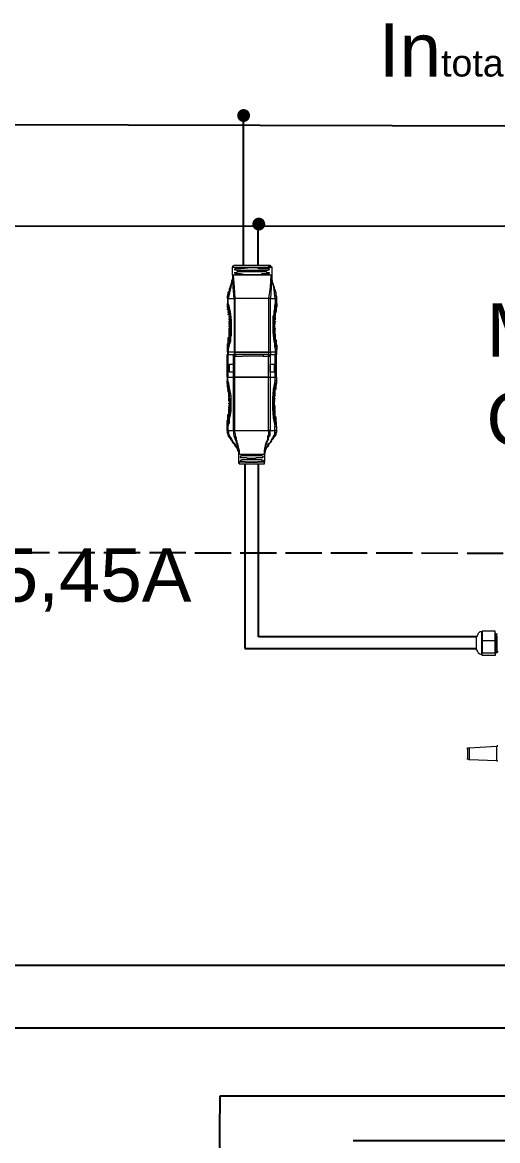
# Model space of a CAD drawing. Header units: millimetres. Extents: x 3165 to 8716, y -1118 to 2802.
# Drawn here: x 5645 to 5802.1, y 1518.2 to 1887.9 of the extents above; entities that cross this region are included whole.
import ezdxf

# ---------------------------------------------------------------- set-up
doc = ezdxf.new("R2010")
doc.units = ezdxf.units.MM
doc.linetypes.add('ACAD_ISO02W100', pattern=[15, 12, -3])
doc.linetypes.add('PDF_IMPORT', pattern=[1, 0.8, -0.2])
doc.layers.add('1', color=7, linetype='Continuous')
doc.layers.add('TERRA', color=3, linetype='ACAD_ISO02W100')
doc.layers.add('PDF_Geometry', color=7, linetype='Continuous', true_color=0x1f1916)
doc.styles.get("Standard").update_dxf_attribs({"font": 'arial.ttf'})

# ---------------------------------------------------------------- blocks, each defined once
blk = doc.blocks.new('*U43')
at = {"layer": 'TERRA', "color": 0, "linetype": 'Continuous'}
for points in [[(12109.18, 2542.95), (12109, 2543.56), (12109.18, 2544.15)], [(12109.47, 2542.95), (12109.18, 2544.15), (12109.47, 2544.7)], [(12109.18, 2542.95), (12109.18, 2544.15), (12109.47, 2542.95)], [(12109.86, 2542.95), (12109.47, 2544.7), (12109.86, 2545.17)], [(12109.47, 2542.95), (12109.47, 2544.7), (12109.86, 2542.95)], [(12110.34, 2542.95), (12109.86, 2545.17), (12110.34, 2545.57)], [(12109.86, 2542.95), (12109.86, 2545.17), (12110.34, 2542.95)], [(12110.88, 2542.95), (12110.34, 2545.57), (12110.88, 2545.86)], [(12110.34, 2542.95), (12110.34, 2545.57), (12110.88, 2542.95)], [(12111.47, 2542.95), (12110.88, 2545.86), (12111.47, 2546.04)], [(12110.88, 2542.95), (12110.88, 2545.86), (12111.47, 2542.95)], [(12112.09, 2542.95), (12111.47, 2546.04), (12112.09, 2546.1)], [(12111.47, 2542.95), (12111.47, 2546.04), (12112.09, 2542.95)], [(12112.09, 2542.95), (12112.09, 2546.1), (12112.7, 2542.95)], [(12112.7, 2542.95), (12112.09, 2546.1), (12112.7, 2546.04)], [(12112.7, 2542.95), (12112.7, 2546.04), (12113.29, 2542.95)], [(12113.29, 2542.95), (12112.7, 2546.04), (12113.29, 2545.86)], [(12113.29, 2542.95), (12113.29, 2545.86), (12113.84, 2542.95)], [(12113.84, 2542.95), (12113.29, 2545.86), (12113.84, 2545.57)], [(12113.84, 2542.95), (12113.84, 2545.57), (12114.31, 2542.95)], [(12114.31, 2542.95), (12113.84, 2545.57), (12114.31, 2545.17)], [(12114.31, 2542.95), (12114.31, 2545.17), (12114.71, 2542.95)], [(12114.71, 2542.95), (12114.31, 2545.17), (12114.71, 2544.7)], [(12114.71, 2542.95), (12114.71, 2544.7), (12115, 2542.95)], [(12115, 2542.95), (12114.71, 2544.7), (12115, 2544.15)], [(12115, 2542.95), (12115, 2544.15), (12115.18, 2542.95)], [(12115.18, 2542.95), (12115, 2544.15), (12115.18, 2543.56)], [(12109, 2542.95), (12108.94, 2542.95), (12109, 2543.56)], [(12109, 2542.33), (12108.94, 2542.95), (12109, 2542.95)], [(12109, 2542.95), (12109, 2543.56), (12109.18, 2542.95)], [(12109, 2542.33), (12109, 2542.95), (12109.18, 2541.74)], [(12109.18, 2541.74), (12109, 2542.95), (12109.18, 2542.95)], [(12109.18, 2541.74), (12109.18, 2542.95), (12109.47, 2541.2)], [(12109.47, 2541.2), (12109.18, 2542.95), (12109.47, 2542.95)], [(12109.47, 2541.2), (12109.47, 2542.95), (12109.86, 2540.72)], [(12109.86, 2540.72), (12109.47, 2542.95), (12109.86, 2542.95)], [(12109.86, 2540.72), (12109.86, 2542.95), (12110.34, 2540.33)], [(12110.34, 2540.33), (12109.86, 2542.95), (12110.34, 2542.95)], [(12110.34, 2540.33), (12110.34, 2542.95), (12110.88, 2540.04)], [(12110.88, 2540.04), (12110.34, 2542.95), (12110.88, 2542.95)], [(12110.88, 2540.04), (12110.88, 2542.95), (12111.47, 2539.86)], [(12111.47, 2539.86), (12110.88, 2542.95), (12111.47, 2542.95)], [(12111.47, 2539.86), (12111.47, 2542.95), (12112.09, 2539.8)], [(12112.09, 2539.8), (12111.47, 2542.95), (12112.09, 2542.95)], [(12112.09, 2539.8), (12112.09, 2542.95), (12112.7, 2539.86)], [(12112.7, 2539.86), (12112.09, 2542.95), (12112.7, 2542.95)], [(12112.7, 2539.86), (12112.7, 2542.95), (12113.29, 2540.04)], [(12113.29, 2540.04), (12112.7, 2542.95), (12113.29, 2542.95)], [(12113.29, 2540.04), (12113.29, 2542.95), (12113.84, 2540.33)], [(12113.84, 2540.33), (12113.29, 2542.95), (12113.84, 2542.95)], [(12113.84, 2540.33), (12113.84, 2542.95), (12114.31, 2540.72)], [(12114.31, 2540.72), (12113.84, 2542.95), (12114.31, 2542.95)], [(12114.31, 2540.72), (12114.31, 2542.95), (12114.71, 2541.2)], [(12114.71, 2541.2), (12114.31, 2542.95), (12114.71, 2542.95)], [(12114.71, 2541.2), (12114.71, 2542.95), (12115, 2541.74)], [(12115, 2541.74), (12114.71, 2542.95), (12115, 2542.95)], [(12115, 2541.74), (12115, 2542.95), (12115.18, 2542.33)], [(12115.18, 2542.33), (12115, 2542.95), (12115.18, 2542.95)], [(12115.18, 2542.95), (12115.18, 2543.56), (12115.24, 2542.95)], [(12115.18, 2542.33), (12115.18, 2542.95), (12115.24, 2542.95)]]:
    blk.add_solid(points, dxfattribs=at)
blk = doc.blocks.new('*U44')
at = {"layer": 'TERRA', "color": 0, "linetype": 'Continuous'}
for points in [[(12109.18, 2542.95), (12109, 2543.56), (12109.18, 2544.15)], [(12109.47, 2542.95), (12109.18, 2544.15), (12109.47, 2544.7)], [(12109.18, 2542.95), (12109.18, 2544.15), (12109.47, 2542.95)], [(12109.86, 2542.95), (12109.47, 2544.7), (12109.86, 2545.17)], [(12109.47, 2542.95), (12109.47, 2544.7), (12109.86, 2542.95)], [(12110.34, 2542.95), (12109.86, 2545.17), (12110.34, 2545.57)], [(12109.86, 2542.95), (12109.86, 2545.17), (12110.34, 2542.95)], [(12110.88, 2542.95), (12110.34, 2545.57), (12110.88, 2545.86)], [(12110.34, 2542.95), (12110.34, 2545.57), (12110.88, 2542.95)], [(12111.47, 2542.95), (12110.88, 2545.86), (12111.47, 2546.04)], [(12110.88, 2542.95), (12110.88, 2545.86), (12111.47, 2542.95)], [(12112.09, 2542.95), (12111.47, 2546.04), (12112.09, 2546.1)], [(12111.47, 2542.95), (12111.47, 2546.04), (12112.09, 2542.95)], [(12112.09, 2542.95), (12112.09, 2546.1), (12112.7, 2542.95)], [(12112.7, 2542.95), (12112.09, 2546.1), (12112.7, 2546.04)], [(12112.7, 2542.95), (12112.7, 2546.04), (12113.29, 2542.95)], [(12113.29, 2542.95), (12112.7, 2546.04), (12113.29, 2545.86)], [(12113.29, 2542.95), (12113.29, 2545.86), (12113.84, 2542.95)], [(12113.84, 2542.95), (12113.29, 2545.86), (12113.84, 2545.57)], [(12113.84, 2542.95), (12113.84, 2545.57), (12114.31, 2542.95)], [(12114.31, 2542.95), (12113.84, 2545.57), (12114.31, 2545.17)], [(12114.31, 2542.95), (12114.31, 2545.17), (12114.71, 2542.95)], [(12114.71, 2542.95), (12114.31, 2545.17), (12114.71, 2544.7)], [(12114.71, 2542.95), (12114.71, 2544.7), (12115, 2542.95)], [(12115, 2542.95), (12114.71, 2544.7), (12115, 2544.15)], [(12115, 2542.95), (12115, 2544.15), (12115.18, 2542.95)], [(12115.18, 2542.95), (12115, 2544.15), (12115.18, 2543.56)], [(12109, 2542.95), (12108.94, 2542.95), (12109, 2543.56)], [(12109, 2542.33), (12108.94, 2542.95), (12109, 2542.95)], [(12109, 2542.95), (12109, 2543.56), (12109.18, 2542.95)], [(12109, 2542.33), (12109, 2542.95), (12109.18, 2541.74)], [(12109.18, 2541.74), (12109, 2542.95), (12109.18, 2542.95)], [(12109.18, 2541.74), (12109.18, 2542.95), (12109.47, 2541.2)], [(12109.47, 2541.2), (12109.18, 2542.95), (12109.47, 2542.95)], [(12109.47, 2541.2), (12109.47, 2542.95), (12109.86, 2540.72)], [(12109.86, 2540.72), (12109.47, 2542.95), (12109.86, 2542.95)], [(12109.86, 2540.72), (12109.86, 2542.95), (12110.34, 2540.33)], [(12110.34, 2540.33), (12109.86, 2542.95), (12110.34, 2542.95)], [(12110.34, 2540.33), (12110.34, 2542.95), (12110.88, 2540.04)], [(12110.88, 2540.04), (12110.34, 2542.95), (12110.88, 2542.95)], [(12110.88, 2540.04), (12110.88, 2542.95), (12111.47, 2539.86)], [(12111.47, 2539.86), (12110.88, 2542.95), (12111.47, 2542.95)], [(12111.47, 2539.86), (12111.47, 2542.95), (12112.09, 2539.8)], [(12112.09, 2539.8), (12111.47, 2542.95), (12112.09, 2542.95)], [(12112.09, 2539.8), (12112.09, 2542.95), (12112.7, 2539.86)], [(12112.7, 2539.86), (12112.09, 2542.95), (12112.7, 2542.95)], [(12112.7, 2539.86), (12112.7, 2542.95), (12113.29, 2540.04)], [(12113.29, 2540.04), (12112.7, 2542.95), (12113.29, 2542.95)], [(12113.29, 2540.04), (12113.29, 2542.95), (12113.84, 2540.33)], [(12113.84, 2540.33), (12113.29, 2542.95), (12113.84, 2542.95)], [(12113.84, 2540.33), (12113.84, 2542.95), (12114.31, 2540.72)], [(12114.31, 2540.72), (12113.84, 2542.95), (12114.31, 2542.95)], [(12114.31, 2540.72), (12114.31, 2542.95), (12114.71, 2541.2)], [(12114.71, 2541.2), (12114.31, 2542.95), (12114.71, 2542.95)], [(12114.71, 2541.2), (12114.71, 2542.95), (12115, 2541.74)], [(12115, 2541.74), (12114.71, 2542.95), (12115, 2542.95)], [(12115, 2541.74), (12115, 2542.95), (12115.18, 2542.33)], [(12115.18, 2542.33), (12115, 2542.95), (12115.18, 2542.95)], [(12115.18, 2542.95), (12115.18, 2543.56), (12115.24, 2542.95)], [(12115.18, 2542.33), (12115.18, 2542.95), (12115.24, 2542.95)]]:
    blk.add_solid(points, dxfattribs=at)

msp = doc.modelspace()

# ---------------------------------------------------------------- linework, layer by layer
for p, q in [((3744.36, 1858.58), (6458.99, 1852.16)), ((5718.1, 1814.9), (5718.12, 1857.6)), ((3749.21, 1821.46), (6456.82, 1820.31)), ((5722.97, 1807.5), (5722.97, 1820.49)), ((5718.1, 1807.86), (5718.1, 1814.9)), ((5718.61, 1741.96), (5718.61, 1680.89)), ((5723.03, 1684.71), (5723.03, 1741.94)), ((5795.17, 1684.71), (5723.03, 1684.71)), ((5718.61, 1680.89), (5795.12, 1680.89)), ((5491.53, 1576.2), (5817.06, 1576.2)), ((5535.51, 1555.5), (5827.8, 1555.5)), ((5709.29, 1422.26), (5710.41, 1533.02)), ((5710.41, 1533.02), (5840.1, 1533.02)), ((5754.42, 1518.21), (5850.69, 1518.21))]:
    msp.add_line(p, q)
at = {"layer": 'PDF_Geometry', "color": 0, "lineweight": 15}
for points in [[(5714.45, 1804.34), (5714.45, 1803), (5714.18, 1802.47), (5714.18, 1801.66), (5713.91, 1801.13), (5713.65, 1800.32), (5713.65, 1800.06), (5713.38, 1799.79), (5713.38, 1798.99), (5713.11, 1798.72), (5713.11, 1797.92), (5712.84, 1797.92), (5712.84, 1796.58), (5712.84, 1794.97), (5713.11, 1794.97), (5712.84, 1794.97)], [(5714.72, 1804.34), (5713.91, 1800.32), (5713.11, 1796.58), (5712.84, 1796.58), (5712.84, 1797.38), (5713.11, 1797.92), (5713.11, 1798.72)], [(5714.45, 1804.34), (5714.45, 1802.73), (5714.18, 1802.2), (5714.18, 1801.93), (5713.91, 1801.39), (5713.91, 1800.86), (5713.65, 1800.32), (5713.65, 1799.79), (5713.38, 1799.52), (5713.38, 1798.99), (5713.11, 1798.72)], [(5714.99, 1807.55), (5714.72, 1807.29), (5714.45, 1807.29), (5714.45, 1807.02)], [(5715.25, 1807.55), (5714.99, 1807.55), (5714.72, 1807.28), (5714.45, 1807.28), (5714.45, 1807.02), (5714.72, 1807.02)], [(5714.99, 1804.34), (5714.72, 1804.34), (5714.45, 1804.34), (5714.45, 1807.02)], [(5714.99, 1796.57), (5714.72, 1800.32), (5714.72, 1804.34), (5714.99, 1800.32), (5715.25, 1796.57), (5714.99, 1796.57), (5714.99, 1778.9), (5715.25, 1778.9), (5714.99, 1778.9), (5714.99, 1778.1)], [(5715.79, 1806.48), (5715.25, 1806.48), (5715.25, 1806.22), (5714.99, 1806.22), (5715.52, 1806.22), (5715.79, 1805.95), (5720.87, 1805.95)], [(5719.8, 1804.61), (5724.09, 1804.61), (5724.35, 1804.88), (5726.76, 1804.88), (5726.76, 1805.14), (5725.96, 1805.14), (5725.69, 1805.41), (5716.06, 1805.41), (5715.79, 1805.14), (5714.99, 1805.14), (5715.25, 1805.14), (5715.25, 1804.88), (5715.79, 1804.88)], [(5726.23, 1805.95), (5726.5, 1806.22), (5726.76, 1806.22), (5726.76, 1806.48), (5723.28, 1806.48), (5722.48, 1806.75), (5720.87, 1806.75)], [(5729.17, 1794.97), (5728.64, 1794.97), (5729.17, 1794.97), (5729.17, 1796.58), (5729.17, 1797.38), (5728.91, 1797.38), (5728.91, 1798.72), (5728.64, 1798.72), (5728.64, 1799.52), (5728.37, 1799.79), (5728.37, 1800.32), (5728.1, 1800.86), (5727.84, 1801.4), (5727.84, 1801.93), (5727.57, 1802.2), (5727.57, 1804.34), (5727.57, 1807.02), (5727.3, 1807.02), (5727.3, 1807.29), (5726.23, 1807.29)], [(5726.23, 1778.9), (5726.5, 1778.9), (5727.03, 1778.9), (5727.03, 1796.57), (5726.5, 1796.57), (5727.03, 1800.32), (5727.3, 1804.34), (5727.3, 1800.32), (5727.03, 1796.57)], [(5727.03, 1807.55), (5726.76, 1807.55)], [(5727.03, 1807.02), (5727.3, 1807.02)], [(5727.57, 1804.34), (5727.3, 1804.34), (5727.03, 1804.34)], [(5727.3, 1807.02), (5727.57, 1807.02)], [(5728.64, 1796.58), (5728.1, 1800.33), (5727.3, 1804.34)], [(5727.57, 1803.27), (5727.3, 1803.8), (5727.3, 1804.34)], [(5728.37, 1799.79), (5728.37, 1800.32), (5728.1, 1800.86)], [(5729.17, 1796.57), (5729.17, 1797.11), (5728.91, 1797.38)], [(5712.84, 1794.97), (5713.38, 1793.1), (5713.65, 1791.22), (5713.65, 1789.35), (5713.91, 1787.47), (5713.91, 1786.4), (5713.65, 1785.6), (5713.65, 1783.73), (5713.38, 1781.85), (5712.84, 1779.98), (5712.84, 1781.05)], [(5712.84, 1793.9), (5712.84, 1794.97), (5712.84, 1793.9), (5713.11, 1793.63), (5712.84, 1793.63), (5712.84, 1793.37), (5713.11, 1793.1), (5712.84, 1793.1)], [(5712.84, 1793.63), (5712.84, 1793.9)], [(5713.11, 1793.9), (5712.84, 1793.9)], [(5713.65, 1793.09), (5713.38, 1794.17), (5713.11, 1794.97), (5713.11, 1796.58), (5714.99, 1796.58)], [(5713.11, 1793.9), (5713.11, 1793.63)], [(5715.79, 1796.58), (5715.25, 1796.58), (5715.25, 1778.91)], [(5726.5, 1778.91), (5726.5, 1796.58), (5725.96, 1796.58)], [(5727.03, 1796.58), (5728.64, 1796.58), (5728.64, 1794.97), (5728.37, 1794.17), (5728.37, 1793.09), (5728.1, 1792.29), (5728.1, 1791.22), (5727.84, 1790.69), (5727.84, 1789.35)], [(5728.1, 1787.74), (5728.1, 1787.47), (5728.1, 1789.35), (5728.37, 1790.15), (5728.37, 1791.22), (5728.64, 1793.09), (5729.17, 1794.97), (5729.17, 1793.9)], [(5728.64, 1796.58), (5729.17, 1796.58)], [(5728.91, 1793.63), (5728.91, 1793.9)], [(5728.91, 1793.63), (5728.91, 1793.1)], [(5729.17, 1793.9), (5729.17, 1794.97)], [(5713.11, 1792.83), (5712.84, 1792.83), (5712.84, 1793.09)], [(5713.38, 1792.83), (5713.11, 1792.83), (5713.11, 1793.1), (5713.11, 1792.83), (5713.11, 1792.29)], [(5713.38, 1792.83), (5713.11, 1792.83)], [(5713.11, 1792.3), (5713.38, 1792.3), (5713.38, 1792.03), (5713.11, 1792.03)], [(5713.11, 1792.03), (5713.11, 1792.29)], [(5713.11, 1792.03), (5713.11, 1791.76), (5713.38, 1791.49), (5713.38, 1791.22), (5713.38, 1790.69)], [(5713.11, 1791.22), (5713.11, 1791.49)], [(5713.11, 1791.49), (5713.38, 1791.49), (5713.38, 1791.23), (5713.11, 1791.23)], [(5713.38, 1792.29), (5713.38, 1792.03)], [(5713.38, 1790.42), (5713.38, 1790.69)], [(5713.38, 1790.69), (5713.38, 1790.42)], [(5713.65, 1790.69), (5713.38, 1790.69)], [(5713.38, 1790.42), (5713.38, 1789.88)], [(5713.65, 1790.42), (5713.38, 1790.42)], [(5713.38, 1789.89), (5713.65, 1789.89), (5713.65, 1789.62), (5713.38, 1789.62)], [(5713.38, 1789.62), (5713.38, 1789.88)], [(5713.38, 1789.62), (5713.38, 1789.08)], [(5713.65, 1790.69), (5713.65, 1790.42)], [(5713.65, 1789.88), (5713.65, 1789.62)], [(5728.37, 1791.22), (5728.37, 1791.49)], [(5728.64, 1791.49), (5728.37, 1791.49)], [(5728.64, 1791.23), (5728.37, 1791.23)], [(5728.37, 1790.42), (5728.37, 1790.68)], [(5728.37, 1789.61), (5728.37, 1789.88)], [(5728.91, 1793.1), (5728.64, 1793.1)], [(5728.64, 1792.83), (5728.64, 1793.09)], [(5728.64, 1792.02), (5728.64, 1792.29)], [(5728.64, 1791.49), (5728.64, 1791.23), (5728.64, 1791.49)], [(5728.91, 1792.83), (5728.91, 1792.29)], [(5713.38, 1788.81), (5713.38, 1789.08)], [(5713.38, 1789.08), (5713.65, 1789.08), (5713.65, 1788.81), (5713.38, 1788.81)], [(5713.38, 1788.81), (5713.38, 1788.55)], [(5713.38, 1788.01), (5713.38, 1788.55)], [(5713.38, 1788.55), (5713.65, 1788.55), (5713.65, 1788.01), (5713.38, 1788.01)], [(5713.38, 1787.75), (5713.65, 1787.75), (5713.65, 1787.48), (5713.65, 1787.21), (5713.38, 1787.21)], [(5713.38, 1787.21), (5713.38, 1787.47), (5713.38, 1787.74)], [(5713.65, 1787.47), (5713.38, 1787.47)], [(5713.38, 1786.4), (5713.38, 1786.94)], [(5713.38, 1786.94), (5713.65, 1786.94), (5713.65, 1786.41), (5713.38, 1786.41)], [(5713.38, 1786.14), (5713.38, 1786.4)], [(5713.38, 1785.6), (5713.38, 1786.14)], [(5713.38, 1786.14), (5713.65, 1786.14), (5713.65, 1785.6), (5713.38, 1785.6)], [(5713.65, 1789.08), (5713.65, 1788.81)], [(5713.65, 1787.48), (5713.65, 1787.74), (5713.65, 1788.01), (5713.65, 1788.55)], [(5713.91, 1787.48), (5713.65, 1787.48), (5713.65, 1787.21), (5713.65, 1786.94), (5713.65, 1786.4)], [(5713.65, 1786.14), (5713.65, 1785.6)], [(5728.37, 1788.55), (5728.1, 1788.55)], [(5728.1, 1788.01), (5728.1, 1788.54)], [(5728.37, 1788.01), (5728.1, 1788.01)], [(5728.1, 1787.75), (5728.37, 1787.75)], [(5729.17, 1781.05), (5729.17, 1779.98), (5728.64, 1781.85), (5728.1, 1785.6), (5728.1, 1787.47), (5728.1, 1787.2)], [(5728.37, 1787.21), (5728.1, 1787.21)], [(5728.1, 1786.4), (5728.1, 1786.94)], [(5728.37, 1786.94), (5728.1, 1786.94)], [(5728.37, 1786.41), (5728.1, 1786.41)], [(5728.37, 1788.81), (5728.37, 1789.08)], [(5728.37, 1785.6), (5728.37, 1786.13)], [(5712.84, 1779.71), (5712.84, 1779.98), (5713.11, 1779.98), (5713.11, 1779.71), (5713.38, 1780.78), (5713.65, 1781.58), (5713.91, 1782.65), (5713.91, 1783.99), (5714.18, 1784.53), (5714.18, 1785.6)], [(5712.84, 1781.85), (5713.11, 1782.12)], [(5712.84, 1781.32), (5712.84, 1781.58), (5713.11, 1781.85), (5713.38, 1782.12)], [(5713.11, 1782.12), (5713.11, 1781.85), (5712.84, 1781.85)], [(5713.11, 1782.92), (5713.11, 1783.19), (5713.38, 1783.19), (5713.38, 1783.73), (5713.38, 1783.99)], [(5713.11, 1783.73), (5713.38, 1783.73), (5713.38, 1783.19), (5713.11, 1783.19)], [(5713.11, 1783.19), (5713.11, 1783.72)], [(5713.11, 1782.65), (5713.11, 1782.92)], [(5713.11, 1782.92), (5713.38, 1782.92), (5713.38, 1782.66), (5713.11, 1782.66)], [(5713.11, 1782.12), (5713.11, 1782.66)], [(5713.38, 1782.12), (5713.11, 1782.12)], [(5713.38, 1785.33), (5713.38, 1785.6)], [(5713.38, 1784.8), (5713.38, 1785.33)], [(5713.38, 1785.33), (5713.65, 1785.33), (5713.65, 1784.8), (5713.38, 1784.8)], [(5713.38, 1784.53), (5713.38, 1784.8)], [(5713.38, 1783.99), (5713.38, 1784.53)], [(5713.38, 1784.53), (5713.38, 1784)], [(5713.65, 1784.53), (5713.38, 1784.53)], [(5713.65, 1784), (5713.38, 1784)], [(5713.38, 1782.92), (5713.38, 1782.66)], [(5713.65, 1785.33), (5713.65, 1784.8)], [(5713.65, 1784.53), (5713.65, 1783.99)], [(5728.37, 1784.79), (5728.37, 1785.33)], [(5728.37, 1783.99), (5728.37, 1784.53)], [(5728.64, 1783.73), (5728.37, 1783.73)], [(5728.37, 1783.19), (5728.37, 1783.72)], [(5728.64, 1783.19), (5728.37, 1783.19)], [(5728.64, 1782.65), (5728.64, 1782.92)], [(5728.64, 1781.85), (5728.64, 1782.12)], [(5728.91, 1782.65), (5728.91, 1782.12)], [(5712.84, 1780.78), (5712.84, 1781.05), (5712.84, 1781.32)], [(5712.84, 1781.32), (5713.11, 1781.32), (5713.11, 1781.05), (5712.84, 1781.05)], [(5713.11, 1781.05), (5712.84, 1781.05)], [(5712.84, 1779.71), (5712.84, 1780.78)], [(5714.99, 1778.9), (5713.11, 1778.9), (5712.84, 1778.9), (5712.84, 1778.1), (5713.11, 1778.1), (5714.99, 1778.1), (5715.25, 1778.1), (5715.79, 1778.1)], [(5713.11, 1781.32), (5713.11, 1781.05)], [(5714.99, 1778.91), (5713.11, 1778.91)], [(5713.11, 1778.9), (5713.11, 1778.1)], [(5715.25, 1778.91), (5716.06, 1778.91)], [(5715.79, 1778.9), (5715.25, 1778.9), (5715.25, 1778.1), (5715.25, 1777.57), (5717.13, 1777.57), (5717.93, 1777.57)], [(5725.96, 1778.91), (5726.5, 1778.91)], [(5726.5, 1778.1), (5726.5, 1778.9), (5727.03, 1778.9), (5727.03, 1778.1)], [(5728.37, 1781.58), (5728.37, 1780.78), (5728.64, 1779.71), (5728.64, 1778.91), (5727.03, 1778.91)], [(5728.91, 1781.86), (5728.64, 1781.86)], [(5728.64, 1778.91), (5729.17, 1778.91), (5729.17, 1779.71)], [(5728.91, 1781.85), (5728.91, 1781.32)], [(5728.91, 1781.05), (5728.91, 1781.31)], [(5729.17, 1781.05), (5729.17, 1780.78)], [(5729.17, 1779.71), (5729.17, 1780.78)], [(5712.97, 1778.11), (5714.85, 1778.11)], [(5715.11, 1770.61), (5714.85, 1770.61), (5714.85, 1778.11), (5715.11, 1778.11)], [(5715.65, 1778.11), (5715.11, 1778.11), (5715.11, 1770.61), (5715.65, 1770.61)], [(5724.62, 1778.1), (5724.62, 1777.57), (5726.76, 1777.57), (5726.76, 1778.1)], [(5726.09, 1770.61), (5726.36, 1770.61), (5726.36, 1778.11), (5726.09, 1778.11)], [(5726.23, 1778.1), (5726.5, 1778.1), (5727.03, 1778.1), (5728.64, 1778.1)], [(5726.36, 1778.11), (5726.89, 1778.11), (5726.89, 1770.61), (5726.36, 1770.61)], [(5726.89, 1778.11), (5728.5, 1778.11)], [(5713.51, 1762.04), (5713.78, 1762.04), (5713.78, 1762.58), (5713.51, 1763.38), (5713.51, 1765.79), (5713.24, 1766.33), (5713.24, 1767.13), (5712.97, 1767.93), (5712.97, 1768.74), (5712.7, 1769.54), (5712.7, 1768.47), (5712.7, 1767.93), (5712.97, 1767.93)], [(5713.78, 1762.04), (5713.78, 1761.24), (5713.51, 1760.44), (5713.51, 1758.29), (5713.24, 1757.49), (5713.24, 1756.69), (5712.97, 1756.15), (5712.97, 1755.35), (5712.7, 1754.55), (5712.7, 1754.28), (5712.97, 1754.28), (5713.51, 1755.62), (5713.51, 1756.96), (5713.78, 1758.03), (5714.04, 1759.36), (5714.04, 1764.45), (5713.51, 1767.13), (5713.24, 1768.47), (5712.97, 1769.54), (5712.7, 1769.54)], [(5712.7, 1768.47), (5712.7, 1769.54)], [(5712.97, 1767.66), (5712.7, 1767.93)], [(5712.97, 1767.13), (5713.24, 1767.13), (5712.97, 1767.66), (5712.7, 1767.66), (5712.7, 1767.4), (5712.97, 1767.13), (5712.97, 1767.66)], [(5712.97, 1770.61), (5714.85, 1770.61)], [(5712.97, 1770.61), (5714.85, 1770.61)], [(5715.11, 1752.94), (5714.85, 1752.94), (5714.85, 1770.61), (5715.11, 1770.61)], [(5715.65, 1770.61), (5715.11, 1770.61), (5715.11, 1752.94), (5715.65, 1752.94)], [(5725.82, 1752.94), (5726.36, 1752.94), (5726.36, 1770.61), (5726.09, 1770.61)], [(5726.36, 1770.61), (5726.89, 1770.61), (5726.89, 1752.94), (5726.36, 1752.94)], [(5728.5, 1770.61), (5729.04, 1770.61), (5729.04, 1769.54), (5728.5, 1769.54), (5729.04, 1769.54), (5728.77, 1768.73)], [(5729.04, 1769.54), (5729.04, 1768.47), (5728.77, 1768.47), (5728.77, 1767.93), (5728.77, 1767.66), (5728.5, 1767.13), (5728.77, 1767.13), (5728.77, 1766.86), (5728.5, 1766.86)], [(5728.5, 1767.66), (5728.77, 1767.66), (5728.77, 1767.13)], [(5728.5, 1767.66), (5728.5, 1767.13)], [(5728.77, 1768.47), (5728.77, 1767.93), (5729.04, 1767.93)], [(5729.04, 1767.93), (5729.04, 1768.47), (5729.04, 1769.54)], [(5712.97, 1766.86), (5712.97, 1767.13)], [(5713.24, 1766.86), (5713.24, 1766.59), (5713.24, 1766.86), (5712.97, 1766.86), (5712.97, 1766.59), (5713.24, 1766.59)], [(5713.24, 1766.06), (5712.97, 1766.33), (5712.97, 1766.59)], [(5713.24, 1766.06), (5713.24, 1765.79), (5713.24, 1766.06), (5712.97, 1766.06), (5712.97, 1765.79), (5713.24, 1765.79)], [(5713.24, 1764.99), (5713.51, 1764.99), (5713.51, 1765.26), (5713.24, 1765.26)], [(5713.24, 1765.26), (5713.24, 1764.99), (5713.24, 1765.26)], [(5713.51, 1764.45), (5713.51, 1764.18), (5713.51, 1764.45), (5713.24, 1764.45), (5713.24, 1764.18), (5713.51, 1764.18)], [(5713.51, 1763.65), (5713.51, 1763.38), (5713.51, 1763.65), (5713.24, 1763.65), (5713.24, 1763.38), (5713.51, 1763.38)], [(5728.77, 1766.59), (5728.5, 1766.59), (5728.5, 1766.86), (5728.5, 1766.59), (5728.5, 1766.06), (5728.5, 1765.79), (5728.5, 1765.25), (5728.23, 1765.25)], [(5728.23, 1766.06), (5728.5, 1766.06), (5728.5, 1765.79), (5728.23, 1765.79)], [(5728.23, 1766.06), (5728.23, 1765.79)], [(5728.23, 1764.98), (5728.5, 1764.98), (5728.5, 1764.45), (5728.23, 1764.45)], [(5728.5, 1764.18), (5728.23, 1764.18), (5728.23, 1764.45), (5728.23, 1764.18), (5728.23, 1763.65), (5728.23, 1763.38), (5728.23, 1762.84)], [(5728.5, 1763.65), (5728.23, 1763.65), (5728.23, 1763.38), (5728.5, 1763.38)], [(5728.5, 1765.26), (5728.5, 1764.99)], [(5728.5, 1764.45), (5728.5, 1764.18)], [(5728.5, 1763.65), (5728.5, 1763.38)], [(5728.77, 1766.86), (5728.77, 1766.59)], [(5713.51, 1762.85), (5713.51, 1762.58), (5713.51, 1762.85), (5713.24, 1762.85), (5713.24, 1762.58), (5713.51, 1762.58)], [(5713.51, 1760.97), (5713.51, 1761.51), (5713.24, 1761.51), (5713.24, 1760.97), (5713.51, 1760.97), (5713.51, 1761.51), (5713.51, 1761.77), (5713.51, 1762.04), (5713.24, 1762.04), (5713.51, 1762.04), (5713.51, 1761.77), (5713.24, 1761.77), (5713.24, 1762.04)], [(5713.51, 1760.7), (5713.51, 1760.17), (5713.51, 1760.7), (5713.24, 1760.7), (5713.24, 1760.17), (5713.51, 1760.17)], [(5713.51, 1759.9), (5713.51, 1759.36), (5713.51, 1759.9), (5713.24, 1759.9), (5713.24, 1759.36), (5713.51, 1759.36)], [(5713.51, 1762.04), (5713.51, 1762.58)], [(5728.5, 1762.85), (5728.23, 1762.58), (5727.96, 1762.58)], [(5727.96, 1762.85), (5728.23, 1762.85)], [(5727.96, 1762.84), (5727.96, 1762.57)], [(5727.96, 1761.77), (5727.96, 1762.04), (5727.96, 1762.58)], [(5727.96, 1761.24), (5727.96, 1762.04), (5728.23, 1762.04)], [(5727.96, 1761.77), (5728.23, 1761.77)], [(5727.96, 1761.51), (5728.23, 1761.51), (5728.5, 1761.24), (5728.5, 1760.97)], [(5727.96, 1761.5), (5727.96, 1760.97)], [(5727.96, 1760.97), (5728.23, 1760.97)], [(5728.5, 1762.85), (5728.23, 1762.85), (5728.23, 1762.58)], [(5728.23, 1762.57), (5728.23, 1762.04)], [(5728.23, 1761.77), (5728.23, 1761.5)], [(5728.23, 1761.51), (5728.23, 1760.97), (5728.5, 1760.97)], [(5728.23, 1760.97), (5728.23, 1760.7), (5728.23, 1760.17), (5728.23, 1759.9), (5728.23, 1759.36)], [(5728.5, 1760.7), (5728.5, 1760.17), (5728.23, 1760.17)], [(5728.5, 1760.7), (5728.23, 1760.7), (5728.23, 1760.17)], [(5728.5, 1759.9), (5728.23, 1759.9), (5728.23, 1759.36), (5728.5, 1759.36)], [(5728.5, 1759.9), (5728.5, 1759.36)], [(5712.7, 1755.88), (5712.7, 1756.15), (5712.97, 1756.15), (5713.24, 1756.69)], [(5712.97, 1757.49), (5712.97, 1757.76), (5713.24, 1757.76), (5713.24, 1758.29), (5713.24, 1757.76), (5712.97, 1757.76), (5712.97, 1758.29), (5713.24, 1758.29)], [(5712.97, 1756.69), (5712.97, 1756.96)], [(5712.97, 1756.69), (5713.24, 1756.69)], [(5713.24, 1758.56), (5713.51, 1758.56), (5713.51, 1759.1), (5713.24, 1759.1), (5713.24, 1758.56), (5713.24, 1759.1)], [(5713.24, 1756.96), (5713.24, 1757.49)], [(5728.23, 1759.1), (5728.23, 1758.56)], [(5728.5, 1759.09), (5728.23, 1759.09), (5728.23, 1758.56), (5728.5, 1758.56)], [(5728.23, 1758.29), (5728.5, 1758.29), (5728.5, 1757.76), (5728.23, 1757.76)], [(5728.23, 1758.29), (5728.23, 1757.76)], [(5728.5, 1759.36), (5728.5, 1759.1)], [(5728.5, 1759.1), (5728.5, 1758.56)], [(5728.5, 1758.56), (5728.5, 1758.29)], [(5728.5, 1758.29), (5728.5, 1757.76)], [(5728.5, 1757.76), (5728.5, 1757.49), (5728.5, 1756.95)], [(5728.77, 1757.49), (5728.5, 1757.49), (5728.5, 1756.95), (5728.77, 1756.95)], [(5728.77, 1756.95), (5728.77, 1756.69), (5728.5, 1756.69), (5728.5, 1756.15)], [(5728.77, 1756.69), (5728.77, 1756.15), (5728.5, 1756.15)], [(5728.5, 1756.69), (5728.77, 1756.15), (5728.77, 1755.88), (5728.77, 1755.61), (5728.77, 1755.88), (5729.04, 1755.88)], [(5728.77, 1757.49), (5728.77, 1756.96)], [(5712.97, 1755.62), (5712.7, 1755.62), (5712.97, 1755.89), (5712.7, 1755.89), (5712.7, 1755.62), (5712.7, 1754.28)], [(5712.7, 1754.55), (5712.7, 1755.62)], [(5712.7, 1754.54), (5712.7, 1754.28)], [(5712.7, 1752.94), (5712.7, 1752.14), (5712.97, 1751.87), (5712.97, 1751.6), (5713.24, 1751.07), (5713.51, 1750.8), (5713.78, 1750.26), (5713.78, 1749.99), (5714.58, 1749.19), (5714.85, 1748.65), (5715.11, 1748.39), (5715.38, 1747.85), (5715.92, 1747.32), (5715.92, 1747.05), (5716.19, 1746.78), (5716.19, 1746.51), (5716.45, 1745.98), (5716.45, 1745.18)], [(5712.97, 1755.62), (5712.97, 1755.88)], [(5715.11, 1752.94), (5715.11, 1752.4), (5715.38, 1751.87), (5715.38, 1751.07), (5715.65, 1750.53), (5715.65, 1749.99), (5715.92, 1749.46), (5715.92, 1748.92), (5716.19, 1748.65)], [(5725.02, 1745.17), (5725.02, 1746.51), (5725.29, 1747.05), (5725.29, 1747.58), (5725.56, 1748.12), (5725.82, 1748.65), (5725.82, 1748.92), (5726.09, 1749.46), (5726.36, 1749.99), (5726.36, 1750.53), (5726.63, 1751.06), (5726.89, 1751.33), (5726.89, 1752.94), (5728.5, 1752.94), (5728.5, 1754.28), (5729.04, 1754.28), (5729.04, 1752.94), (5728.5, 1752.94)], [(5726.36, 1752.94), (5726.36, 1751.33), (5726.09, 1751.07), (5726.09, 1749.99), (5725.82, 1749.46), (5725.56, 1748.92), (5725.56, 1748.65), (5725.29, 1748.12), (5725.29, 1747.58), (5725.02, 1747.05), (5725.02, 1745.18), (5725.29, 1745.44), (5725.29, 1746.51), (5725.56, 1746.78), (5725.82, 1747.32), (5726.09, 1747.58), (5726.09, 1747.85), (5726.36, 1748.12), (5726.63, 1748.65)], [(5729.04, 1752.94), (5729.04, 1752.4), (5728.77, 1752.13), (5728.77, 1751.6), (5728.5, 1751.06), (5727.96, 1750.53), (5727.7, 1749.99), (5727.43, 1749.72), (5727.16, 1749.46), (5726.89, 1748.92), (5726.63, 1748.65), (5726.36, 1748.12), (5726.09, 1747.58), (5725.56, 1747.05), (5725.56, 1746.78), (5725.29, 1746.51), (5725.29, 1745.98), (5725.02, 1745.71), (5725.02, 1745.17), (5725.02, 1745.98), (5725.29, 1746.24), (5725.29, 1746.78), (5725.56, 1747.05), (5725.82, 1747.58), (5726.36, 1748.65), (5726.89, 1748.92), (5727.16, 1749.46), (5727.7, 1750.53), (5727.96, 1750.8), (5728.23, 1751.33), (5728.5, 1751.87), (5728.5, 1752.94)], [(5729.04, 1754.28), (5729.04, 1754.54), (5729.04, 1755.61), (5728.77, 1755.61)], [(5729.04, 1754.28), (5729.04, 1755.62), (5729.04, 1755.89)], [(5727.96, 1750.26), (5728.23, 1750.8), (5728.5, 1751.07)], [(5716.45, 1745.18), (5716.72, 1745.18)], [(5716.45, 1745.17), (5716.45, 1742.5), (5716.45, 1742.23), (5716.72, 1742.23)], [(5716.72, 1746.25), (5716.72, 1745.18), (5716.99, 1745.18)], [(5724.75, 1745.18), (5725.02, 1745.18)], [(5725.02, 1745.18), (5725.02, 1742.5), (5724.75, 1742.5)], [(5716.72, 1742.5), (5716.45, 1742.5)], [(5716.72, 1742.5), (5716.72, 1741.96), (5716.99, 1741.96)], [(5717.79, 1744.64), (5717.26, 1744.64), (5717.26, 1744.37), (5716.99, 1744.37), (5716.99, 1744.1), (5719.13, 1744.1), (5719.4, 1743.83), (5719.93, 1743.83)], [(5717.79, 1743.3), (5717.52, 1743.3), (5717.52, 1743.03), (5716.99, 1743.03), (5716.99, 1742.76), (5718.59, 1742.76), (5718.86, 1742.5), (5720.2, 1742.5)], [(5720.2, 1741.96), (5720.74, 1741.96), (5721, 1741.96)], [(5721.27, 1744.64), (5720.74, 1744.64)], [(5721.81, 1743.83), (5722.34, 1743.83), (5722.34, 1744.1), (5722.61, 1744.1)], [(5722.34, 1742.5), (5722.88, 1742.5), (5722.88, 1742.76), (5723.15, 1742.76)], [(5724.48, 1742.76), (5724.75, 1742.76), (5724.75, 1743.03), (5724.22, 1743.03), (5724.22, 1743.3), (5723.95, 1743.3)], [(5724.48, 1744.1), (5724.75, 1744.37), (5724.48, 1744.37), (5724.22, 1744.64)], [(5724.48, 1741.96), (5724.75, 1741.96), (5725.02, 1741.96), (5725.02, 1742.5)], [(5724.75, 1741.96), (5725.02, 1741.96), (5725.02, 1742.5)], [(5797.04, 1686.39), (5796.77, 1686.39), (5796.24, 1686.39), (5795.7, 1685.85), (5795.44, 1685.32), (5795.17, 1684.78)], [(5796.77, 1686.39), (5796.77, 1678.89)], [(5801.33, 1683.45), (5801.33, 1686.66), (5797.04, 1686.66), (5797.04, 1685.05), (5797.04, 1683.45)], [(5795.17, 1680.5), (5795.17, 1684.78)], [(5801.33, 1679.43), (5801.33, 1683.45), (5797.04, 1683.45), (5797.04, 1681.3), (5797.04, 1679.43)], [(5802.13, 1685.59), (5801.59, 1685.59), (5801.59, 1685.85), (5801.32, 1685.85)], [(5801.33, 1685.05), (5801.33, 1683.18), (5801.6, 1682.64), (5801.6, 1681.84)], [(5801.6, 1685.86), (5801.6, 1685.32)], [(5801.6, 1685.59), (5801.6, 1685.32), (5801.86, 1685.05)], [(5801.6, 1683.18), (5801.6, 1681.3), (5801.86, 1681.04), (5801.86, 1679.43)], [(5801.86, 1683.45), (5801.86, 1682.64)], [(5795.17, 1680.5), (5795.44, 1679.96), (5795.7, 1679.43), (5796.24, 1679.16), (5796.77, 1678.89), (5797.04, 1678.89)], [(5801.32, 1679.7), (5801.59, 1679.7), (5801.86, 1679.43), (5802.13, 1679.7)], [(5801.6, 1680.23), (5801.6, 1679.7)], [(5801.86, 1680.5), (5801.86, 1679.97), (5802.13, 1679.97), (5802.13, 1679.7)], [(5792.22, 1647.57), (5792.22, 1648.1), (5792.76, 1648.1), (5801.86, 1648.64), (5802.13, 1648.64), (5802.13, 1648.91)], [(5792.23, 1644.62), (5792.23, 1647.57)], [(5792.76, 1648.1), (5792.76, 1644.09)], [(5801.86, 1643.82), (5801.86, 1648.64)], [(5802.13, 1643.55), (5802.13, 1643.82), (5801.86, 1643.82), (5792.76, 1644.09), (5792.22, 1644.36), (5792.22, 1644.62)]]:
    msp.add_lwpolyline(points, dxfattribs=at)
for points in [[(5729.17, 1793.9), (5728.91, 1793.9), (5728.91, 1793.64), (5729.17, 1793.64)], [(5728.64, 1790.69), (5728.37, 1790.69), (5728.37, 1790.42), (5728.64, 1790.42)], [(5728.64, 1789.89), (5728.64, 1789.62), (5728.37, 1789.62), (5728.37, 1789.89)], [(5728.91, 1793.1), (5728.91, 1792.83), (5728.64, 1792.83), (5728.91, 1792.83)], [(5728.91, 1792.3), (5728.64, 1792.3), (5728.64, 1792.03), (5728.91, 1792.03)], [(5728.64, 1789.08), (5728.64, 1788.82), (5728.37, 1788.82), (5728.37, 1789.08)], [(5728.64, 1788.55), (5728.37, 1788.55), (5728.37, 1788.01), (5728.64, 1788.28)], [(5728.37, 1787.75), (5728.37, 1787.48), (5728.37, 1787.21), (5728.37, 1787.48)], [(5728.37, 1786.94), (5728.64, 1786.67), (5728.64, 1786.41), (5728.37, 1786.41)], [(5728.64, 1786.14), (5728.37, 1786.14), (5728.37, 1785.6), (5728.64, 1785.6)], [(5728.64, 1785.33), (5728.37, 1785.33), (5728.37, 1784.8), (5728.64, 1784.8)], [(5728.64, 1784.53), (5728.64, 1784), (5728.37, 1784), (5728.37, 1784.53)], [(5728.64, 1783.73), (5728.64, 1783.19)], [(5728.91, 1782.93), (5728.91, 1782.66), (5728.64, 1782.66), (5728.64, 1782.93)], [(5728.91, 1782.12), (5728.64, 1782.12), (5728.91, 1781.86)], [(5713.11, 1778.91), (5712.84, 1778.91), (5712.84, 1779.71), (5713.11, 1779.71)], [(5729.17, 1779.71), (5728.64, 1779.71), (5728.91, 1779.71), (5728.91, 1779.98), (5729.17, 1779.98)], [(5729.17, 1778.1), (5729.17, 1778.9), (5728.64, 1778.9), (5728.64, 1778.1)], [(5729.17, 1781.32), (5729.17, 1781.05), (5728.91, 1781.05), (5728.91, 1781.32)], [(5712.97, 1770.61), (5712.7, 1770.61), (5712.7, 1778.11), (5712.97, 1778.11)], [(5714.85, 1774.89), (5714.85, 1772.22), (5713.51, 1772.22), (5713.51, 1774.89)], [(5726.89, 1772.22), (5726.89, 1774.89), (5728.23, 1774.89), (5728.23, 1772.22)], [(5729.04, 1770.61), (5729.04, 1778.11), (5728.5, 1778.11), (5728.5, 1770.61)], [(5712.7, 1770.61), (5712.7, 1769.54), (5712.97, 1769.54), (5712.97, 1770.61)], [(5712.97, 1768.47), (5712.7, 1768.47), (5712.97, 1767.93)], [(5728.23, 1764.98), (5728.23, 1765.25)], [(5728.23, 1761.77), (5728.23, 1762.04)], [(5712.97, 1756.15), (5712.97, 1756.69), (5712.7, 1756.15)], [(5713.24, 1756.96), (5712.97, 1756.96), (5712.97, 1757.49), (5713.24, 1757.49)], [(5729.04, 1752.94), (5729.04, 1752.4), (5728.77, 1752.14), (5728.77, 1751.87), (5728.77, 1752.14), (5729.04, 1752.4)], [(5797.04, 1679.43), (5801.33, 1679.43), (5801.33, 1678.63), (5797.04, 1678.63), (5797.04, 1678.89)]]:
    msp.add_lwpolyline(points, close=True, dxfattribs=at)
at = {"layer": 'PDF_Geometry', "color": 0, "linetype": 'PDF_IMPORT', "lineweight": 15, "ltscale": 0.005625}
for points in [[(5728.37, 1789.62), (5728.37, 1785.33)], [(5713.24, 1762.84), (5713.24, 1765.79)]]:
    msp.add_lwpolyline(points, dxfattribs=at)
at = {"layer": 'PDF_Geometry', "color": 0, "linetype": 'PDF_IMPORT', "lineweight": 15, "ltscale": 0.005639}
msp.add_lwpolyline([(5728.64, 1792.03), (5728.64, 1789.88)], dxfattribs=at)
at = {"layer": 'PDF_Geometry', "color": 0, "linetype": 'PDF_IMPORT', "lineweight": 15, "ltscale": 0.002819}
for points in [[(5728.64, 1784.8), (5728.64, 1782.92)], [(5713.24, 1758.29), (5713.24, 1760.97)]]:
    msp.add_lwpolyline(points, dxfattribs=at)
at = {"layer": 'PDF_Geometry', "color": 0, "lineweight": 15}
for points in [[(5726.89, 1770.61), (5728.5, 1770.61), (5728.5, 1769.54), (5728.23, 1768.2, 0.089754), (5728.23, 1755.62), (5728.5, 1754.28), (5728.77, 1754.28), (5728.77, 1754.55), (5729.04, 1754.55), (5728.77, 1755.35)], [(5712.7, 1752.94), (5712.7, 1752.13), (5712.97, 1751.87), (5712.97, 1751.33), (5713.24, 1751.06), (5713.24, 1750.8), (5713.51, 1750.53), (5714.04, 1749.99), (5714.31, 1749.46), (5714.58, 1748.92), (5715.38, 1748.12), (5715.65, 1747.58), (5716.19, 1747.05), (5716.19, 1746.51), (5716.45, 1746.24), (5716.45, 1745.44), (5716.72, 1745.17), (5716.72, 1745.71), (5716.45, 1745.98), (5716.45, 1746.24), (5716.19, 1746.78), (5716.19, 1747.05), (5715.92, 1747.58), (5715.65, 1748.12), (5715.11, 1748.65), (5714.85, 1748.92), (5714.58, 1749.46), (5714.31, 1749.99), (5714.04, 1750.53), (5713.78, 1750.8), (5713.51, 1751.33), (5713.24, 1751.87), (5713.24, 1752.4), (5712.97, 1752.67), (5712.97, 1752.94), (5712.7, 1752.94), (5712.7, 1754.28), (5712.97, 1754.28), (5712.97, 1752.94), (5714.85, 1752.94), (5714.85, 1751.87, 0.099258), (5715.65, 1749.46), (5715.65, 1748.92), (5715.92, 1748.65), (5716.19, 1748.12), (5716.19, 1747.58), (5716.45, 1747.05), (5716.45, 1746.51), (5716.72, 1746.24), (5716.72, 1745.17)]]:
    msp.add_lwpolyline(points, format="xyb", dxfattribs=at)
for points in [[(5714.72, 1807.02), (5718.82, 1807.02), (5722.93, 1807.02), (5727.03, 1807.02)], [(5727.03, 1804.34), (5723.02, 1804.34), (5719, 1804.34), (5714.99, 1804.34)], [(5726.76, 1807.55), (5722.93, 1807.55), (5719.09, 1807.55), (5715.25, 1807.55)], [(5720.87, 1806.75), (5719.01, 1806.75), (5717.9, 1806.35), (5715.79, 1806.48)], [(5715.79, 1804.88), (5717.94, 1805.03), (5717.43, 1804.45), (5719.8, 1804.61)], [(5720.87, 1805.95), (5722.66, 1805.95), (5724.44, 1805.95), (5726.23, 1805.95)], [(5728.1, 1800.86), (5727.8, 1801.68), (5727.48, 1802.36), (5727.57, 1803.27)], [(5728.91, 1797.38), (5728.95, 1798.2), (5728.82, 1799.17), (5728.37, 1799.79)], [(5725.96, 1796.58), (5722.57, 1796.58), (5719.18, 1796.58), (5715.79, 1796.58)], [(5714.18, 1785.6), (5714.2, 1787.89), (5714.24, 1790.92), (5713.65, 1793.09)], [(5727.84, 1789.35), (5727.81, 1786.75), (5727.78, 1784.11), (5728.37, 1781.58)], [(5726.23, 1778.9), (5722.75, 1778.9), (5719.27, 1778.9), (5715.79, 1778.9)], [(5716.06, 1778.91), (5719.36, 1778.91), (5722.66, 1778.91), (5725.96, 1778.91)], [(5726.09, 1778.11), (5722.61, 1778.11), (5719.13, 1778.11), (5715.65, 1778.11)], [(5726.23, 1778.1), (5722.75, 1778.1), (5719.27, 1778.1), (5715.79, 1778.1)], [(5724.6, 1777.57), (5722.21, 1777.57), (5720.07, 1777.57), (5717.93, 1777.57)], [(5726.09, 1770.61), (5722.61, 1770.61), (5719.13, 1770.61), (5715.65, 1770.61)], [(5715.65, 1770.61), (5719.13, 1770.61), (5722.61, 1770.61), (5726.09, 1770.61)], [(5727.96, 1762.58), (5727.93, 1764.04), (5728.37, 1767.32), (5728.77, 1768.73)], [(5728.77, 1755.35), (5728.35, 1756.64), (5727.94, 1759.88), (5727.96, 1761.24)], [(5715.65, 1752.94), (5719.04, 1752.94), (5722.43, 1752.94), (5725.82, 1752.94)], [(5726.63, 1748.65), (5728.28, 1750.18), (5726.68, 1749.09), (5727.96, 1750.26)], [(5716.19, 1748.65), (5716.16, 1747.82), (5716.63, 1747.06), (5716.72, 1746.25)], [(5716.99, 1745.18), (5719.58, 1745.18), (5722.16, 1745.18), (5724.75, 1745.18)], [(5724.75, 1742.5), (5722.07, 1742.5), (5719.4, 1742.5), (5716.72, 1742.5)], [(5716.99, 1741.96), (5718.06, 1741.96), (5719.13, 1741.96), (5720.2, 1741.96)], [(5720.74, 1744.64), (5719.75, 1744.64), (5718.77, 1744.64), (5717.79, 1744.64)], [(5723.95, 1743.3), (5721.9, 1743.3), (5719.84, 1743.3), (5717.79, 1743.3)], [(5719.93, 1743.83), (5720.56, 1743.83), (5721.18, 1743.83), (5721.81, 1743.83)], [(5720.2, 1742.5), (5720.91, 1742.5), (5721.63, 1742.5), (5722.34, 1742.5)], [(5721, 1741.96), (5722.16, 1741.96), (5723.32, 1741.96), (5724.48, 1741.96)], [(5724.22, 1744.64), (5723.23, 1744.64), (5722.25, 1744.64), (5721.27, 1744.64)], [(5722.61, 1744.1), (5723.23, 1744.1), (5723.86, 1744.1), (5724.48, 1744.1)], [(5723.15, 1742.76), (5723.59, 1742.76), (5724.04, 1742.76), (5724.48, 1742.76)], [(5801.6, 1685.32), (5801.6, 1684.61), (5801.6, 1683.89), (5801.6, 1683.18)], [(5801.86, 1685.05), (5801.86, 1684.52), (5801.86, 1683.98), (5801.86, 1683.45)], [(5801.86, 1682.64), (5801.86, 1681.93), (5801.86, 1681.22), (5801.86, 1680.5)], [(5801.6, 1681.84), (5801.6, 1681.31), (5801.6, 1680.77), (5801.6, 1680.23)]]:
    msp.add_open_spline(points, degree=3, dxfattribs=at)
at = {"layer": 'TERRA'}
msp.add_line((4847.01, 1713.8), (6308.93, 1711.73), dxfattribs=at)

# ---------------------------------------------------------------- block references
at = {"layer": '1', "xscale": 0.6772231696308987, "yscale": 0.6772231696308987, "zscale": 0.6772231696308987}
for name, p in [('*U43', (-2484.43, 134.97)), ('*U44', (-2479.41, 99.07))]:
    msp.add_blockref(name, p, dxfattribs=at)

# ---------------------------------------------------------------- texts
at = {"char_height": 17.636, "attachment_point": 1}
for s, width, heights, insert in [('In{\\H0.504x;total} = 16,35 A', 161.4444, [21.82], (5762.88, 1887.65)), ('Microinversor \\PQS1-BR 220V', 308.2095, [64.45], (5798.48, 1795.04)), ('In = 5,45A', 128.5542, [20.65], (5587.93, 1714.01))]:
    msp.add_mtext_dynamic_manual_height_columns(s, width=width, gutter_width=12.5, heights=heights, dxfattribs=dict(at, insert=insert))

doc.saveas('drawing.dxf')
